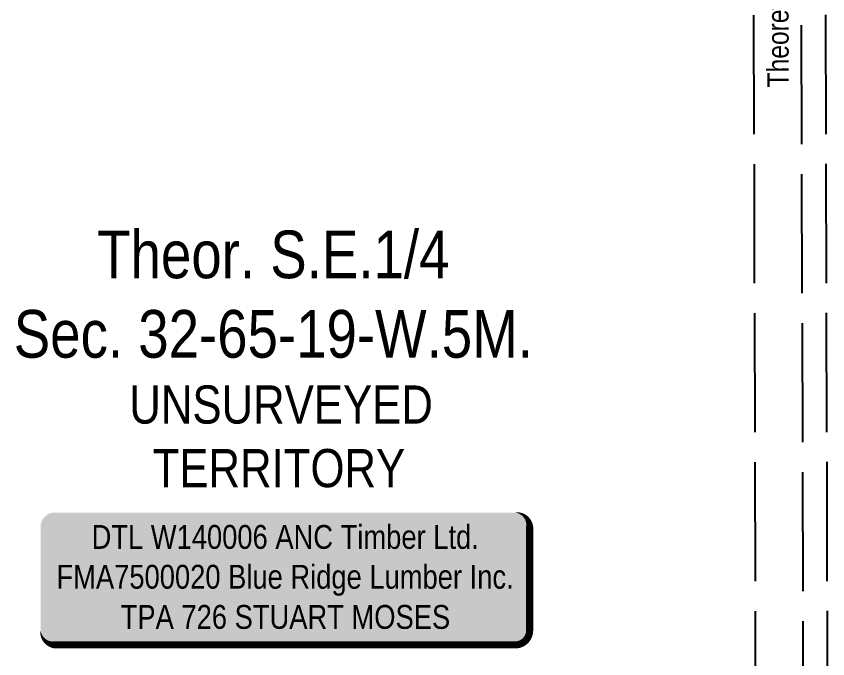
# Model space of a CAD drawing. Extents: x 508119 to 516015, y 6054829 to 6062261.
# Drawn here: x 511025.1 to 511365.3, y 6057250.8 to 6057520.3 of the extents above; entities that cross this region are included whole.
import ezdxf
from ezdxf.enums import TextEntityAlignment as Align

# ---------------------------------------------------------------- set-up
doc = ezdxf.new("R2010")
doc.units = 0
doc.header["$LTSCALE"] = 5
doc.linetypes.add('foc-UNSURVEYED', pattern=[12.5, 10, -2.5])
for name, color, linetype in [('C-SYMBOL', 7, 'Continuous'), ('DETAIL-T', 7, 'Continuous'), ('L-ROAD-T', 7, 'Continuous'), ('L-USEC', 7, 'foc-UNSURVEYED')]:
    doc.layers.add(name, color=color, linetype=linetype)
doc.styles.add('175L', font='ARIALN.TTF', dxfattribs={"height": 20})
doc.styles.add('80', font='ARIALN.TTF', dxfattribs={"height": 10})
doc.styles.add('80L', font='ARIALN.TTF', dxfattribs={"height": 10})

# ---------------------------------------------------------------- blocks, each defined once
blk = doc.blocks.new('*U441')
h = blk.add_hatch(color=255)
edge = h.paths.add_edge_path()
edge.add_line((-96.5, -28.5), (96.5, -28.5))
edge.add_arc((96.5, -22.5), 6, 270, 360)
edge.add_line((102.5, -22.5), (102.5, 21))
edge.add_arc((96.5, 21), 6, 0, 90)
edge.add_line((96.5, 27), (-96.5, 27))
edge.add_arc((-96.5, 21), 6, 90, 180)
edge.add_line((-102.5, 21), (-102.5, -22.5))
edge.add_arc((-96.5, -22.5), 6, 180, 270)
at = {"color": 44, "flags": 128}
blk.add_lwpolyline([(-96.5, -28.5, 3, 3, 0), (96.5, -28.5, 3, 3, 0.414214), (102.5, -22.5, 3, 3, 0), (102.5, 21, 3, 0, 0.414214), (96.5, 27, 0, 0, 0), (-96.5, 27, 0, 0, 0.414214), (-102.5, 21, 0, 0, 0), (-102.5, -22.5, 0, 3, 0.414214)], format="xyseb", close=True, dxfattribs=at)
at = {"color": 44, "style": '80'}
blk.add_attdef('ENTER_TEXT_001', (-35.99, -5), '', height=10, dxfattribs=at)

msp = doc.modelspace()

# ---------------------------------------------------------------- linework, layer by layer
at = {"layer": 'L-USEC'}
for p, q in [((511333.085, 6057958.305), (511335.097, 6057154.05)), ((511355.203, 6057154.108), (511353.191, 6057958.363)), ((511363.244, 6057958.392), (511365.256, 6057154.126))]:
    msp.add_line(p, q, dxfattribs=at)

# ---------------------------------------------------------------- block references
ref = msp.add_blockref('*U441', (511137.772, 6057285.148))
ref.add_attrib('ENTER_TEXT_001', 'DTL W140006 ANC Timber Ltd.', (511056.66, 6057296.92), dxfattribs={"color": 44, "height": 10, "style": '80'})
ref.add_attrib('ENTER_TEXT_002', 'FMA7500020 Blue Ridge Lumber Inc.', (511041.94, 6057280.213), dxfattribs={"color": 44, "height": 10, "style": '80'})
ref.add_attrib('ENTER_TEXT_003', 'TPA 726 STUART MOSES', (511068.857, 6057263.369), dxfattribs={"color": 44, "height": 10, "style": '80'})

# ---------------------------------------------------------------- texts
at = {"layer": 'C-SYMBOL', "color": 3, "insert": (511132.838, 6057430.408), "char_height": 19.98968, "width": 215.873, "attachment_point": 2, "style": '175L'}
msp.add_mtext('Theor. S.E.1/4\\PSec. 32-65-19-W.5M.', dxfattribs=at)
at = {"layer": 'DETAIL-T', "color": 3, "insert": (511084.197, 6057365.449), "char_height": 16, "attachment_point": 1, "style": '80L'}
msp.add_mtext_dynamic_manual_height_columns('\\pi-11.72522;UNSURVEYED \\P\\pi-1.94623;TERRITORY', width=101.3954, gutter_width=47.5, heights=[0], dxfattribs=at)
at = {"layer": 'L-ROAD-T', "style": '80L'}
msp.add_text('Theoretic Government Road Allowance', height=8.99533, rotation=90.14797, dxfattribs=at).set_placement((511344.174, 6057580.371), align=Align.MIDDLE_CENTER)

doc.saveas('drawing.dxf')
